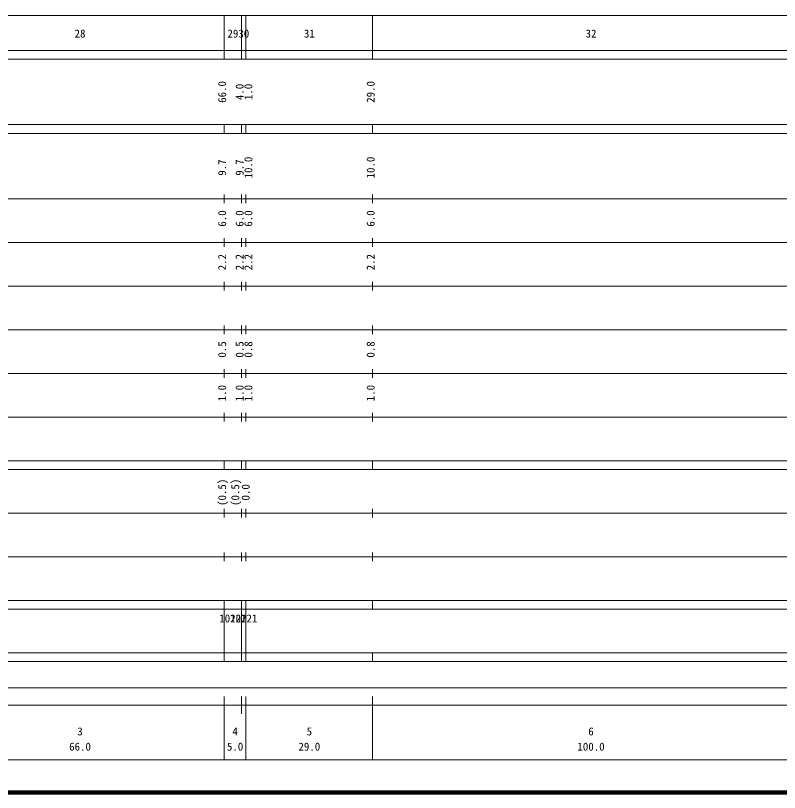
# Model space of a CAD drawing. Units: millimetres on the paper, enlarged 1000 times. Extents: x 40000 to 680000, y 20000 to 380000.
# Drawn here: x 286232 to 461149, y 20000 to 198000 of the extents above; entities that cross this region are included whole.
import ezdxf
from ezdxf.enums import TextEntityAlignment as Align

# ---------------------------------------------------------------- set-up
doc = ezdxf.new("R2010")
doc.units = ezdxf.units.MM
doc.header["$LTSCALE"] = 1000
doc.layers.add('M-TTL', color=2, linetype='Continuous', lineweight=140)
doc.layers.add('M-TTL-BAND', color=7, linetype='Continuous', lineweight=13)
doc.styles.add('ＭＳ ゴシック', font='')
doc.styles.get('ＭＳ ゴシック').set_extended_font_data('MS Gothic')

msp = doc.modelspace()

# ---------------------------------------------------------------- linework, layer by layer
at = {"layer": 'M-TTL'}
msp.add_line((40000, 20000), (680000, 20000), dxfattribs=at)
at = {"layer": 'M-TTL-BAND'}
for p, q in [((68000, 198000), (579000, 198000)), ((334000, 188000), (334000, 198000)), ((338000, 188000), (338000, 198000)), ((339000, 188000), (339000, 198000)), ((368000, 188000), (368000, 198000)), ((40000, 190000), (579000, 190000)), ((40000, 188000), (579000, 188000)), ((40000, 173000), (579000, 173000)), ((334000, 171000), (334000, 173000)), ((338000, 171000), (338000, 173000)), ((339000, 171000), (339000, 173000)), ((368000, 171000), (368000, 173000)), ((40000, 171000), (579000, 171000)), ((334000, 155000), (334000, 157000)), ((338000, 155000), (338000, 157000)), ((339000, 155000), (339000, 157000)), ((368000, 155000), (368000, 157000)), ((40000, 156000), (579000, 156000)), ((46000, 146000), (579000, 146000)), ((334000, 145000), (334000, 147000)), ((338000, 145000), (338000, 147000)), ((339000, 145000), (339000, 147000)), ((368000, 145000), (368000, 147000)), ((52000, 136000), (579000, 136000)), ((334000, 135000), (334000, 137000)), ((338000, 135000), (338000, 137000)), ((339000, 135000), (339000, 137000)), ((368000, 135000), (368000, 137000)), ((334000, 125000), (334000, 127000)), ((338000, 125000), (338000, 127000)), ((339000, 125000), (339000, 127000)), ((368000, 125000), (368000, 127000)), ((46000, 126000), (579000, 126000)), ((52000, 116000), (579000, 116000)), ((334000, 115000), (334000, 117000)), ((338000, 115000), (338000, 117000)), ((339000, 115000), (339000, 117000)), ((368000, 115000), (368000, 117000)), ((334000, 105000), (334000, 107000)), ((338000, 105000), (338000, 107000)), ((339000, 105000), (339000, 107000)), ((368000, 105000), (368000, 107000)), ((46000, 106000), (579000, 106000)), ((40000, 96000), (579000, 96000)), ((334000, 94000), (334000, 96000)), ((338000, 94000), (338000, 96000)), ((339000, 94000), (339000, 96000)), ((368000, 94000), (368000, 96000)), ((40000, 94000), (579000, 94000)), ((49000, 84000), (579000, 84000)), ((334000, 83000), (334000, 85000)), ((338000, 83000), (338000, 85000)), ((339000, 83000), (339000, 85000)), ((368000, 83000), (368000, 85000)), ((334000, 73000), (334000, 75000)), ((338000, 73000), (338000, 75000)), ((339000, 73000), (339000, 75000)), ((368000, 73000), (368000, 75000)), ((40000, 74000), (579000, 74000)), ((40000, 64000), (579000, 64000)), ((334000, 62000), (334000, 64000)), ((338000, 62000), (338000, 64000)), ((339000, 62000), (339000, 64000)), ((368000, 62000), (368000, 64000)), ((40000, 62000), (579000, 62000)), ((334000, 52000), (334000, 62000)), ((338000, 52000), (338000, 62000)), ((338000, 52000), (338000, 62000)), ((339000, 52000), (339000, 62000)), ((40000, 52000), (579000, 52000)), ((334000, 50000), (334000, 52000)), ((338000, 50000), (338000, 52000)), ((339000, 50000), (339000, 52000)), ((368000, 50000), (368000, 52000)), ((40000, 50000), (579000, 50000)), ((71000, 44000), (565000, 44000)), ((334000, 27500), (334000, 42000)), ((338000, 38000), (338000, 42000)), ((339000, 27500), (339000, 42000)), ((368000, 27500), (368000, 42000)), ((40000, 40000), (579000, 40000)), ((68000, 27500), (579000, 27500))]:
    msp.add_line(p, q, dxfattribs=at)

# ---------------------------------------------------------------- texts
at = {"layer": 'M-TTL-BAND', "style": 'ＭＳ ゴシック'}
for s, p in [('28', (301000, 192405)), ('29', (336000, 192405)), ('30', (338500, 192405)), ('31', (353500, 192405)), ('32', (418000, 192405)), ('3', (301000, 32523)), ('4', (336500, 32523)), ('5', (353500, 32523)), ('6', (418000, 32523)), ('66.0', (301000, 29033)), ('5.0', (336500, 29033)), ('29.0', (353500, 29033)), ('100.0', (418000, 29033))]:
    msp.add_text(s, height=1833, dxfattribs=at).set_placement(p, align=Align.BOTTOM_CENTER)
for s, p in [('66.0', (335000, 180500)), ('4.0', (339000, 180500)), ('1.0', (341000, 180500)), ('29.0', (369000, 180500)), ('9.7', (335000, 163174)), ('9.7', (339000, 163174)), ('10.0', (341000, 163174)), ('10.0', (369000, 163174)), ('6.0', (335000, 151500)), ('6.0', (339000, 151500)), ('6.0', (341000, 151500)), ('6.0', (369000, 151500)), ('2.2', (335000, 141500)), ('2.2', (339000, 141500)), ('2.2', (341000, 141500)), ('2.2', (369000, 141500)), ('0.5', (335000, 121500)), ('0.5', (339000, 121500)), ('0.8', (341000, 121500)), ('0.8', (369000, 121500)), ('1.0', (335000, 111500)), ('1.0', (339000, 111500)), ('1.0', (341000, 111500)), ('1.0', (369000, 111500)), ('(0.5)', (335000, 88764)), ('(0.5)', (338000, 88764)), ('0.0', (340370, 88764))]:
    msp.add_text(s, height=1833, rotation=90, dxfattribs=at).set_placement(p, align=Align.BOTTOM_CENTER)
for p in [(332875, 58405), (335375, 58405)]:
    msp.add_text('10221', height=1833, dxfattribs=at).set_placement(p, align=Align.BOTTOM_LEFT)

doc.saveas('drawing.dxf')
